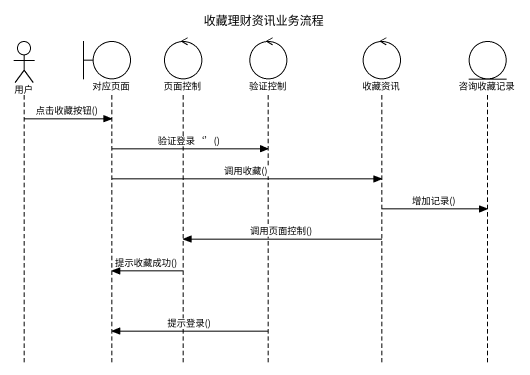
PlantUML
@startuml
title 收藏理财资讯业务流程
hide footbox
actor 用户
boundary 对应页面
control 页面控制
control 验证控制
control 收藏资讯
entity 咨询收藏记录

用户 -> 对应页面 : 点击收藏按钮()
对应页面 -> 验证控制 : 验证登录‘’()
对应页面 -> 收藏资讯 : 调用收藏()
收藏资讯 -> 咨询收藏记录 : 增加记录()
收藏资讯 -> 页面控制 : 调用页面控制()
页面控制 -> 对应页面 : 提示收藏成功()
验证控制 -> 对应页面 : 提示登录()
@enduml
